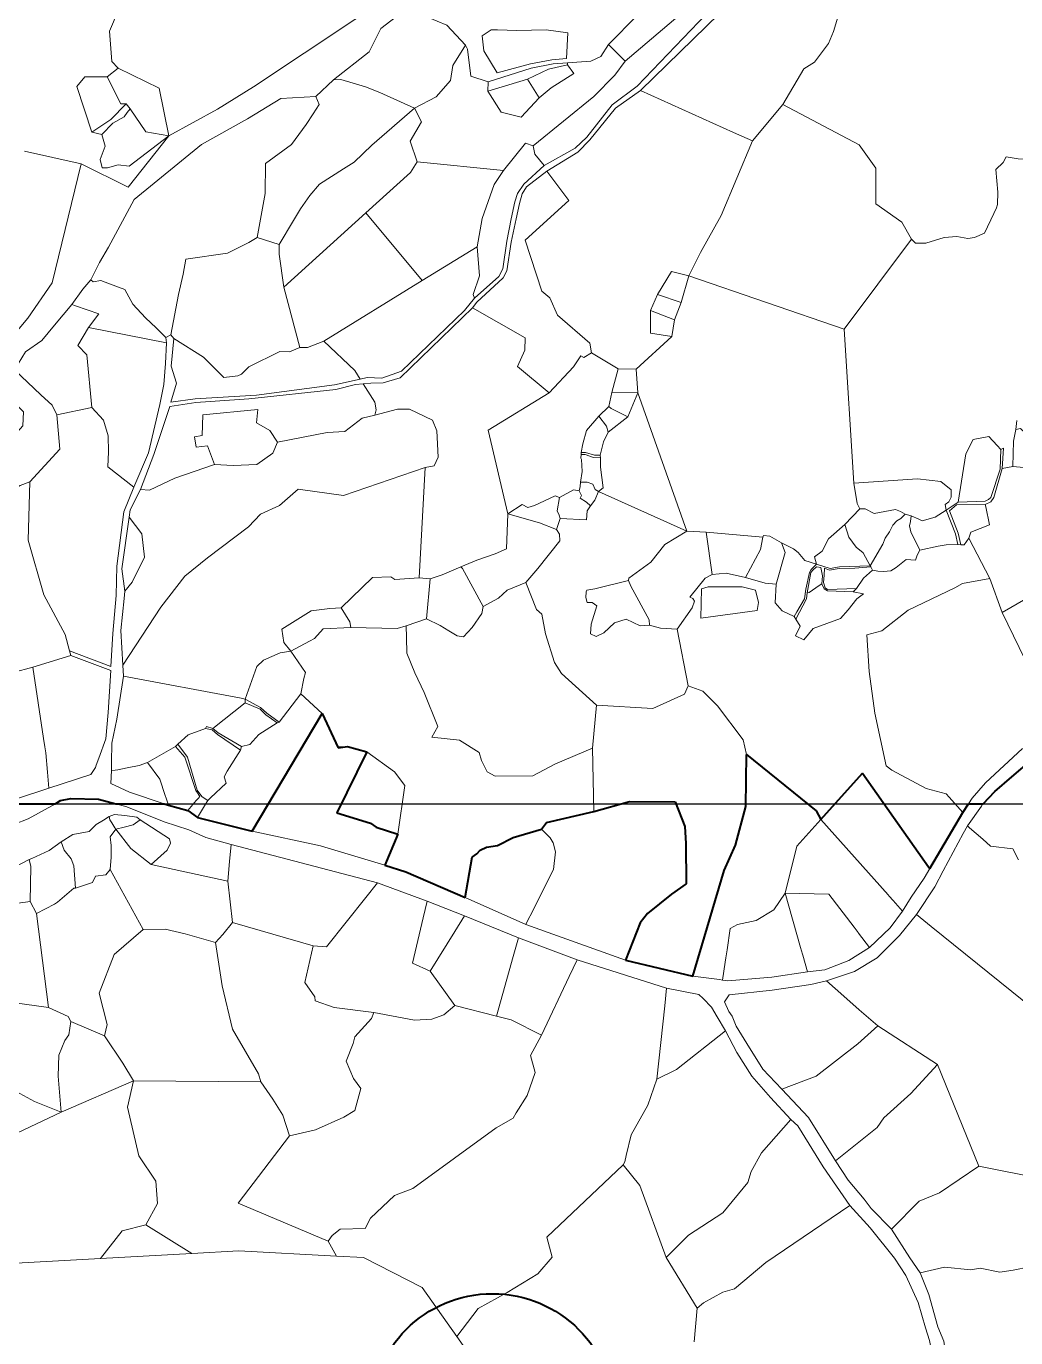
# Model space of a CAD drawing. Header units: metres. Extents: x 548568 to 557107, y 1817749 to 1829427.
# Drawn here: x 553265 to 553788, y 1822718 to 1823411 of the extents above; entities that cross this region are included whole.
import ezdxf

# ---------------------------------------------------------------- set-up
doc = ezdxf.new("R2010")
doc.units = ezdxf.units.M
doc.header["$LTSCALE"] = 28
doc.linetypes.add('LONG_DASHED', pattern=[7.5, 6, -1.5])
for name, color, linetype, lineweight in [('10', 7, 'Continuous', 13), ('23', 7, 'Continuous', 13), ('31', 7, 'Continuous', 13), ('32', 7, 'Continuous', 13), ('34', 7, 'LONG_DASHED', 40), ('54', 7, 'Continuous', 25), ('63', 7, 'Continuous', 40)]:
    doc.layers.add(name, color=color, linetype=linetype, lineweight=lineweight)

msp = doc.modelspace()

# ---------------------------------------------------------------- linework, layer by layer
at = {"layer": '10'}
for p, q in [((553581.58, 1823392.59), (553572.71, 1823401.35)), ((553551.03, 1823391.65), (553551.15, 1823390.56)), ((553509.11, 1823381.66), (553508.99, 1823376.75)), ((553529.97, 1823383.04), (553536.03, 1823373.1)), ((553319.82, 1823367.3), (553317.66, 1823369.96)), ((553328.04, 1823355.17), (553319.82, 1823367.3)), ((553649, 1823350.38), (553664.97, 1823369.73)), ((553328.04, 1823355.17), (553340.24, 1823353.1)), ((553293.85, 1823338.34), (553263.85, 1823344.92)), ((553471.54, 1823339.28), (553517.19, 1823334.73)), ((553444.36, 1823312.36), (553401.01, 1823273.16)), ((553386.89, 1823299.39), (553398.54, 1823295.63)), ((553733.02, 1823298.43), (553697.46, 1823250.92)), ((553474.28, 1823276.58), (553503.24, 1823294.38)), ((553300.14, 1823275.83), (553299.03, 1823276.92)), ((553308.9, 1823274.86), (553316.92, 1823271.94)), ((553422.21, 1823244.57), (553474.28, 1823276.58)), ((553615.21, 1823279.05), (553697.46, 1823250.92)), ((553409.55, 1823241.28), (553401.01, 1823273.16)), ((553290.9, 1823263.25), (553288.96, 1823263.98)), ((553290.9, 1823263.25), (553303.23, 1823258.95)), ((553297.79, 1823251.8), (553303.23, 1823258.95)), ((553606.28, 1823246.96), (553607.59, 1823255.78)), ((553292.16, 1823242.23), (553297.79, 1823251.8)), ((553339.02, 1823243.75), (553297.79, 1823251.8)), ((553702.56, 1823169.56), (553697.46, 1823250.92)), ((553563.75, 1823238.43), (553577.83, 1823229.96)), ((553577.83, 1823229.96), (553574.48, 1823217.45)), ((553587.39, 1823229.73), (553577.83, 1823229.96)), ((553588.36, 1823217.31), (553587.39, 1823229.73)), ((553574.48, 1823217.45), (553572.95, 1823210.07)), ((553574.48, 1823217.45), (553588.36, 1823217.31)), ((553614.23, 1823144.09), (553588.36, 1823217.31)), ((553572.95, 1823210.07), (553567.58, 1823204.9)), ((553583, 1823204.5), (553572.67, 1823196.48)), ((553788.77, 1823202.64), (553788.15, 1823197.82)), ((553558.26, 1823185.72), (553558.23, 1823184.58)), ((553475.72, 1823177.76), (553472.62, 1823119.45)), ((553568.29, 1823184.31), (553568.6, 1823182.91)), ((553786.67, 1823178.27), (553781.04, 1823177.16)), ((553736.22, 1823171.76), (553702.56, 1823169.56)), ((553748.55, 1823170.34), (553736.22, 1823171.76)), ((553567.48, 1823165.01), (553614.23, 1823144.09)), ((553754.08, 1823165.89), (553748.55, 1823170.34)), ((553754.05, 1823162.04), (553754.08, 1823165.89)), ((553750.75, 1823158.13), (553752.7, 1823159.62)), ((553751.4, 1823155.16), (553750.75, 1823158.13)), ((553752.7, 1823159.62), (553754.05, 1823162.04)), ((553545.35, 1823145.04), (553547.12, 1823150.75)), ((553705.64, 1823155.85), (553697.8, 1823147.69)), ((553614.23, 1823144.09), (553624.34, 1823143.5)), ((553624.34, 1823143.5), (553654.36, 1823141.02)), ((553627.64, 1823121.13), (553624.34, 1823143.5)), ((553763.31, 1823140.43), (553774.52, 1823119.1)), ((553711.45, 1823125.23), (553712.32, 1823123.51)), ((553478.46, 1823118.99), (553472.62, 1823119.45)), ((553478.46, 1823118.99), (553476.59, 1823097.69)), ((553774.52, 1823119.1), (553780.98, 1823101.1)), ((553476.59, 1823097.69), (553465.72, 1823094.12)), ((553614.88, 1823062.34), (553609.12, 1823092.27)), ((553268.26, 1823072.2), (553288.39, 1823078.31)), ((553380.63, 1823053.34), (553363.47, 1823039.86)), ((553380.63, 1823053.34), (553380.63, 1823055.31)), ((553398.63, 1823043.2), (553410.01, 1823058.19)), ((553410.01, 1823058.19), (553421.32, 1823047.78)), ((553564.25, 1823029.47), (553566.37, 1823052.21)), ((553398.63, 1823043.2), (553397.55, 1823042.76)), ((553343.84, 1823030.28), (553328.92, 1823021.75)), ((553343.84, 1823030.28), (553345.07, 1823031.57)), ((553378.08, 1823028.42), (553378.71, 1823030.21)), ((553564.25, 1823029.47), (553565.08, 1822996.01)), ((553645.7, 1823026.05), (553645.37, 1822998.57)), ((553645.7, 1823026.05), (553645.37, 1822998.57)), ((553276.74, 1823008.29), (553276.02, 1823016.68)), ((553645.37, 1822998.57), (553639.87, 1822978.13)), ((553645.37, 1822998.57), (553639.87, 1822978.13)), ((553323.3, 1822993.02), (553325.12, 1822991.59)), ((553311.72, 1822987.37), (553310.06, 1822990.02)), ((553312.26, 1822986.54), (553311.72, 1822987.37)), ((553639.87, 1822978.13), (553633.88, 1822964.74)), ((553639.87, 1822978.13), (553633.88, 1822964.74)), ((553266.36, 1822970.49), (553267.69, 1822971.11)), ((553309.13, 1822965.35), (553326.63, 1822933.57)), ((553330.96, 1822967.99), (553371.47, 1822959.05)), ((553290.07, 1822955.46), (553290.81, 1822955.41)), ((553254.26, 1822946.6), (553266.85, 1822948.44)), ((553266.85, 1822948.44), (553270.22, 1822941.96)), ((553270.22, 1822941.96), (553276.51, 1822892.26)), ((553735.63, 1822941.51), (553743.5, 1822935.15)), ((553416.57, 1822924.9), (553412.24, 1822905.48)), ((553423.62, 1822924.48), (553416.57, 1822924.9)), ((553478.49, 1822911.5), (553491.54, 1822893.41)), ((553276.51, 1822892.26), (553217.41, 1822900.76)), ((553688.13, 1822906.45), (553697.18, 1822898.38)), ((553513.59, 1822887.81), (553491.54, 1822893.41)), ((553306.18, 1822877.34), (553288.39, 1822885.01)), ((553634.58, 1822879.93), (553608.78, 1822859.51)), ((553746.73, 1822862.15), (553715.18, 1822882.57)), ((553598.29, 1822854.49), (553608.78, 1822859.51)), ((553746.73, 1822862.15), (553768.56, 1822808.42)), ((553321.46, 1822853.5), (553283.26, 1822837)), ((553388.93, 1822853.11), (553321.46, 1822853.5)), ((553589.28, 1822798.24), (553580.57, 1822809.15)), ((553768.56, 1822808.42), (553808.9, 1822800.49)), ((553603.3, 1822760.22), (553589.28, 1822798.24)), ((553376.94, 1822788.86), (553424.44, 1822768.88)), ((553352.44, 1822762.28), (553328.15, 1822777.42)), ((553424.44, 1822768.88), (553428.84, 1822760.88)), ((553352.44, 1822762.28), (553304.16, 1822759.63)), ((553233.33, 1822755.74), (553304.16, 1822759.63)), ((553603.3, 1822760.22), (553619.71, 1822733.46)), ((553618, 1822715.63), (553619.71, 1822733.46))]:
    msp.add_line(p, q, dxfattribs=at)
for points in [[(553581.58, 1823392.59), (553613.01, 1823419.11), (553624.56, 1823432.42), (553638.23, 1823458.95), (553635.78, 1823460.44)], [(553301.64, 1823447.13), (553317.96, 1823430.15), (553308.79, 1823408.34), (553310.17, 1823392.35), (553313.36, 1823388.78), (553307.66, 1823384.26)], [(553664.97, 1823369.73), (553676.11, 1823388.42), (553681.71, 1823392.08), (553689.07, 1823401.85), (553691.85, 1823408.26), (553694.63, 1823417.51)], [(553470.13, 1823367.72), (553481.55, 1823373.72), (553489.12, 1823382.28), (553490.45, 1823390.26), (553497.19, 1823400.93)], [(553532.92, 1823347.79), (553565, 1823373.93), (553576.03, 1823385.14), (553581.58, 1823392.59)], [(553340.24, 1823353.1), (553335.09, 1823378.35), (553313.36, 1823388.78)], [(553551.15, 1823390.56), (553540.99, 1823388.25), (553529.97, 1823383.04)], [(553536.03, 1823373.1), (553542.36, 1823378.44), (553554.39, 1823386.05), (553551.15, 1823390.56)], [(553307.66, 1823384.26), (553302.2, 1823384.22), (553295.72, 1823384.23), (553291.58, 1823379.15), (553299.51, 1823355), (553304.72, 1823353.74)], [(553317.66, 1823369.96), (553314.87, 1823370.02), (553307.66, 1823384.26)], [(553470.13, 1823367.72), (553451.85, 1823375.94), (553444.21, 1823378.99), (553431.22, 1823382.91), (553427.35, 1823382.62)], [(553508.99, 1823376.75), (553520.14, 1823380.08), (553529.97, 1823383.04)], [(553417.97, 1823373.91), (553419.76, 1823369.71), (553416.57, 1823364.7), (553412.93, 1823359.13), (553405.13, 1823348.43), (553391.28, 1823338.53)], [(553536.03, 1823373.1), (553526.53, 1823363.01), (553516.08, 1823365.53), (553508.99, 1823376.75)], [(553589.64, 1823377.06), (553638.85, 1823354.93), (553649, 1823350.38)], [(553317.66, 1823369.96), (553309.47, 1823361.71), (553299.51, 1823355)], [(553304.72, 1823353.74), (553310.67, 1823359.69), (553316.59, 1823363.05), (553318.28, 1823365.42), (553319.82, 1823367.3)], [(553470.13, 1823367.72), (553447.68, 1823348.2), (553438.27, 1823339.1), (553432.68, 1823335.71), (553419.85, 1823327.52), (553414.79, 1823321.51), (553409.93, 1823314.42), (553406.12, 1823308.32), (553398.54, 1823295.63)], [(553470.13, 1823367.72), (553473.83, 1823360.52), (553467.93, 1823350.32), (553471.54, 1823339.28)], [(553664.97, 1823369.73), (553705.28, 1823348.34), (553714.2, 1823336.04), (553714.12, 1823317.19), (553727.86, 1823307.53), (553733.02, 1823298.43)], [(553304.72, 1823353.74), (553306.55, 1823347.55), (553303.88, 1823340.53), (553305.01, 1823336.17), (553307.72, 1823336.09), (553313.4, 1823337.69), (553319.19, 1823337.09), (553340.24, 1823353.1)], [(553517.19, 1823334.73), (553528.83, 1823349.12), (553532.92, 1823347.79)], [(553532.92, 1823347.79), (553533.79, 1823343.44), (553538.71, 1823337.41)], [(553649, 1823350.38), (553632.31, 1823310.91), (553621.49, 1823291.48), (553615.21, 1823279.05)], [(553391.28, 1823338.53), (553391.23, 1823322.61), (553386.89, 1823299.39)], [(553471.54, 1823339.28), (553468, 1823333.74), (553444.36, 1823312.36), (553474.28, 1823276.58)], [(553733.02, 1823298.43), (553735.17, 1823296.38), (553740.67, 1823296.26), (553750.27, 1823299.29), (553757, 1823299.93), (553762.85, 1823298.83), (553766.42, 1823299.42), (553771.67, 1823301.65), (553776.5, 1823311.96), (553777.96, 1823315), (553778.46, 1823316.87), (553778.72, 1823323.37), (553777.67, 1823335.24), (553781.58, 1823339.05), (553783.02, 1823341.96), (553789.5, 1823340.86), (553800.2, 1823340.37)], [(553503.24, 1823294.38), (553506.01, 1823309.46), (553512.3, 1823327.43), (553517.19, 1823334.73)], [(553563.75, 1823238.43), (553562.9, 1823243.5), (553545.75, 1823258.27), (553541.72, 1823267.41), (553537.47, 1823270.89), (553528.7, 1823297.87), (553551.7, 1823318.85), (553540.18, 1823334.39)], [(553349.26, 1823287.88), (553371.24, 1823291.09), (553382.58, 1823296.64), (553386.89, 1823299.39)], [(553398.54, 1823295.63), (553398.57, 1823290.51), (553401.01, 1823273.16)], [(553501.96, 1823267.23), (553501.11, 1823269.17), (553504.57, 1823279.09), (553503.24, 1823294.38)], [(553341.32, 1823247.83), (553345.38, 1823269.22), (553347.88, 1823279.98), (553349.26, 1823287.88)], [(553300.14, 1823275.83), (553304.25, 1823276.7), (553308.9, 1823274.86)], [(553595, 1823260.7), (553598.7, 1823269.22), (553611.11, 1823265.05), (553615.21, 1823279.05)], [(553615.21, 1823279.05), (553606.03, 1823281.41), (553598.7, 1823269.22)], [(553338.6, 1823246.56), (553333.57, 1823251.67), (553327.81, 1823256.81), (553321.16, 1823264.03), (553316.92, 1823271.94)], [(553500.81, 1823262.16), (553528.62, 1823246.35), (553528.52, 1823239.87), (553524.56, 1823231.13), (553541.43, 1823217.18)], [(553595, 1823260.7), (553595.04, 1823248.76), (553606.28, 1823246.96), (553587.39, 1823229.73)], [(553611.11, 1823265.05), (553607.59, 1823255.78), (553595, 1823260.7)], [(553292.16, 1823242.23), (553296.94, 1823237.3), (553299.46, 1823209.4)], [(553409.55, 1823241.28), (553404.05, 1823238.92), (553399.02, 1823239.1), (553382.53, 1823231.02), (553378.65, 1823227.17), (553376.75, 1823226.25), (553369.27, 1823225.38), (553358.51, 1823236.05), (553342.89, 1823245.94)], [(553422.21, 1823244.57), (553413.63, 1823241.26), (553409.55, 1823241.28)], [(553422.21, 1823244.57), (553438.59, 1823228.96), (553441.38, 1823224.53)], [(553541.43, 1823217.18), (553554.21, 1823231.02), (553558.08, 1823236.72), (553559.69, 1823236), (553563.75, 1823238.43)], [(553442.96, 1823222.04), (553449.12, 1823212.28), (553449.89, 1823208.2), (553449.16, 1823205.39)], [(553541.43, 1823217.18), (553509.08, 1823197.58), (553519.56, 1823153.34)], [(553572.95, 1823210.07), (553574.18, 1823209.04), (553583, 1823204.5), (553588.36, 1823217.31)], [(553828.31, 1823218.64), (553828.1, 1823205.4), (553826.3, 1823181.7), (553822.47, 1823168.73), (553817.25, 1823154.75), (553814.72, 1823140.18), (553811.97, 1823128.16), (553809.27, 1823117.47), (553780.98, 1823101.1)], [(553321.79, 1823167.46), (553308.02, 1823178.08), (553308.41, 1823186.03), (553308.16, 1823194.55), (553305.67, 1823202.74), (553299.46, 1823209.4), (553280.93, 1823205.59)], [(553397.62, 1823191.19), (553393.61, 1823197.24), (553386.52, 1823201.33), (553387.35, 1823208.41), (553358.27, 1823205.66), (553357.83, 1823194.69), (553353.76, 1823193.93), (553354.72, 1823188.5), (553360.72, 1823189.14), (553364.31, 1823179.33)], [(553397.62, 1823191.19), (553424.05, 1823196.22), (553433.34, 1823196.73), (553442.44, 1823203.93), (553449.16, 1823205.39)], [(553449.16, 1823205.39), (553461.21, 1823208.58), (553467.48, 1823208.66), (553479.65, 1823202.81), (553481.94, 1823197.21), (553482.69, 1823183.25), (553480.6, 1823178.69), (553475.72, 1823177.76)], [(553567.58, 1823204.9), (553561.09, 1823197.29), (553559.15, 1823190.36), (553558.26, 1823185.72)], [(553572.67, 1823196.48), (553571.69, 1823199.64), (553567.58, 1823204.9)], [(553568.29, 1823184.31), (553570.18, 1823191.31), (553572.67, 1823196.48)], [(553364.31, 1823179.33), (553374.22, 1823178.74), (553386.84, 1823179.42), (553395.2, 1823185.28), (553397.62, 1823191.19)], [(553558.03, 1823170.07), (553558.87, 1823175.64), (553558.55, 1823182.04), (553558.1, 1823182.66), (553558.23, 1823184.58)], [(553558.23, 1823184.58), (553560.39, 1823184.66), (553564.86, 1823183.12), (553568.6, 1823182.91)], [(553558.26, 1823185.72), (553560.58, 1823185.66), (553565.35, 1823184.24), (553568.29, 1823184.31)], [(553315.85, 1823073.3), (553336.07, 1823103.91), (553348.68, 1823120.33), (553360.62, 1823129.94), (553382.37, 1823146.4), (553388.78, 1823153.06), (553398.77, 1823157.68), (553408.56, 1823166.23), (553432.54, 1823162.9), (553475.72, 1823177.76)], [(553325.16, 1823166.15), (553329.96, 1823165.8), (553343.41, 1823172.15), (553364.31, 1823179.33)], [(553568.6, 1823182.91), (553568.59, 1823178.01), (553569.98, 1823166.94), (553567.48, 1823165.01)], [(553266.68, 1823170.26), (553265.76, 1823139.29), (553274.07, 1823110.5), (553285.43, 1823089.41), (553287.72, 1823080.84)], [(553557.23, 1823165.45), (553554.34, 1823165.89), (553546.93, 1823161.96)], [(553558.03, 1823170.07), (553557.71, 1823167.71), (553557.23, 1823165.45)], [(553557.23, 1823165.45), (553558.53, 1823163.03), (553557.81, 1823161.57), (553561.2, 1823159.39), (553563.31, 1823157.46)], [(553567.48, 1823165.01), (553565.7, 1823166.12), (553564.45, 1823169.03), (553561.53, 1823170.05), (553558.03, 1823170.07)], [(553563.31, 1823157.46), (553565.6, 1823160.46), (553567.48, 1823165.01)], [(553702.56, 1823169.56), (553704.28, 1823158.7), (553705.64, 1823155.85)], [(553546.93, 1823161.96), (553544.52, 1823162.75), (553533.62, 1823157.7), (553530.16, 1823156.63), (553527.07, 1823158.27), (553519.56, 1823153.34)], [(553546.93, 1823161.96), (553545.58, 1823154.93), (553546.6, 1823152.56), (553547.12, 1823150.75)], [(553547.12, 1823150.75), (553561.15, 1823150.18), (553561.55, 1823154.8), (553563.31, 1823157.46)], [(553763.31, 1823140.43), (553764.42, 1823143.67), (553774.23, 1823147.51), (553772.32, 1823157.01), (553771.97, 1823158.19)], [(553317.04, 1823112.37), (553320.82, 1823117.23), (553327.41, 1823130.29), (553325.9, 1823142.71), (553319.33, 1823151.55)], [(553519.56, 1823153.34), (553518.76, 1823134.86), (553512.9, 1823132.11), (553503.06, 1823128.85), (553494.75, 1823125.34)], [(553519.56, 1823153.34), (553536.25, 1823148.48), (553545.35, 1823145.04)], [(553729.68, 1823153.04), (553727.15, 1823154.53), (553724.57, 1823155.51), (553713.27, 1823153.5), (553708.56, 1823155.93), (553705.64, 1823155.85)], [(553729.68, 1823153.04), (553727.33, 1823150.78), (553725.23, 1823149.62), (553723.11, 1823147.23), (553721.4, 1823143.69), (553719.01, 1823140.49), (553717.88, 1823137.21), (553711.13, 1823125.86)], [(553737.37, 1823134.1), (553732.66, 1823143.78), (553731.98, 1823146.86), (553732.42, 1823149.24), (553732.78, 1823152.18), (553729.68, 1823153.04)], [(553751.4, 1823155.16), (553745.49, 1823151.5), (553738.59, 1823149.5), (553736.88, 1823150.46), (553732.78, 1823152.18)], [(553529.09, 1823116.96), (553535.36, 1823124.4), (553546.98, 1823138.95), (553546.89, 1823142.47), (553545.35, 1823145.04)], [(553583.33, 1823118.05), (553583.45, 1823119.31), (553595.13, 1823127.65), (553602.63, 1823137.01), (553614.23, 1823144.09)], [(553697.8, 1823147.69), (553689.17, 1823140.1), (553685.75, 1823133.63), (553681.7, 1823130.52), (553682.82, 1823126.7)], [(553711.13, 1823125.86), (553707.42, 1823132.7), (553703.8, 1823135.57), (553699.92, 1823140.86), (553697.8, 1823147.69)], [(553654.36, 1823141.02), (553653.07, 1823134.49), (553645.2, 1823119.63)], [(553664.25, 1823137.89), (553658.14, 1823141.52), (553654.8, 1823141.86), (553654.36, 1823141.02)], [(553661.44, 1823116.15), (553666.22, 1823132.76), (553664.25, 1823137.89)], [(553664.25, 1823137.89), (553670.64, 1823134.82), (553673, 1823132.87), (553676.61, 1823128.54), (553682.82, 1823126.7)], [(553737.37, 1823134.1), (553747.05, 1823136.24), (553751.35, 1823136.92), (553757.44, 1823136.98)], [(553759.03, 1823136.88), (553760.9, 1823136.91), (553763.31, 1823140.43)], [(553712.32, 1823123.51), (553715.27, 1823122.89), (553718.29, 1823122.83), (553722.05, 1823123.08), (553724.88, 1823124.84), (553730.28, 1823129.15), (553735.07, 1823128.85), (553735.99, 1823131.35), (553737.37, 1823134.1)], [(553494.75, 1823125.34), (553484.84, 1823121.12), (553478.46, 1823118.99)], [(553494.75, 1823125.34), (553495.46, 1823124.31), (553506.43, 1823104.25)], [(553703.92, 1823113.73), (553707.68, 1823119.2), (553712.32, 1823123.51)], [(553472.62, 1823119.45), (553459.83, 1823118.64), (553457.67, 1823120.02), (553448.03, 1823119.58), (553431.4, 1823103.61)], [(553529.09, 1823116.96), (553519.23, 1823112.95), (553514.54, 1823108.65), (553506.43, 1823104.25)], [(553529.09, 1823116.96), (553534.72, 1823102.79), (553537.43, 1823100.19), (553539.41, 1823089.76), (553544.2, 1823074.72), (553547.95, 1823068.93), (553566.37, 1823052.21)], [(553583.33, 1823118.05), (553565.6, 1823113.57), (553561.37, 1823112.87), (553560.97, 1823112.02), (553560.71, 1823109.07), (553561.52, 1823106.33), (553564.12, 1823106.43), (553566.52, 1823104.67), (553563.51, 1823094.89), (553563.3, 1823089.91), (553566.26, 1823088.44), (553570.3, 1823090.46), (553575.88, 1823095.69), (553582.16, 1823097.61), (553589.48, 1823094.08), (553594.41, 1823094.49)], [(553583.33, 1823118.05), (553584.63, 1823115.09), (553594.31, 1823097.24), (553594.41, 1823094.49)], [(553609.12, 1823092.27), (553616.95, 1823103.53), (553618.23, 1823107.11), (553617.32, 1823108.57), (553615.71, 1823109.23), (553623.84, 1823119.19), (553627.64, 1823121.13)], [(553645.2, 1823119.63), (553634.97, 1823121.98), (553627.64, 1823121.13)], [(553645.2, 1823119.63), (553655.55, 1823116.58), (553661.44, 1823116.15)], [(553661.44, 1823116.15), (553660.95, 1823106.25), (553664.65, 1823102.03), (553671.02, 1823099.02)], [(553685.65, 1823116.36), (553684.15, 1823115.41), (553678.92, 1823111.78), (553677.89, 1823111.48)], [(553774.52, 1823119.1), (553759.98, 1823116.41), (553755.87, 1823114.1), (553731.18, 1823102.29)], [(553671.91, 1823097.55), (553674.15, 1823093.85), (553671.61, 1823088.74), (553676.12, 1823086.63), (553680.93, 1823092.64), (553695.39, 1823097.87), (553699.54, 1823102.47), (553704.1, 1823108.32), (553707.68, 1823111.06), (553702.22, 1823112)], [(553404.74, 1823080.68), (553401.13, 1823085.19), (553400.02, 1823092.38), (553415.56, 1823101.96), (553425.44, 1823103.23), (553431.4, 1823103.61)], [(553431.4, 1823103.61), (553436.01, 1823096.25), (553436.57, 1823093.12)], [(553506.43, 1823104.25), (553505.78, 1823100.67), (553500.66, 1823093.17), (553496.14, 1823088.19), (553492.75, 1823088.76), (553488.25, 1823091.43), (553483.81, 1823094.31), (553476.59, 1823097.69)], [(553731.18, 1823102.29), (553717.37, 1823091.51), (553709.44, 1823089.31), (553710.6, 1823069.89), (553713.59, 1823048), (553719.67, 1823020.14), (553722.68, 1823017.77), (553740.7, 1823008.05), (553751.33, 1823005.21), (553752.92, 1823003.45), (553760.12, 1822995.48)], [(553268.26, 1823072.2), (553257.99, 1823069.46), (553248.83, 1823095.82)], [(553594.41, 1823094.49), (553600.28, 1823092.88), (553609.12, 1823092.27)], [(553809.13, 1823043.42), (553805.19, 1823051.49), (553780.98, 1823101.1)], [(553436.57, 1823093.12), (553421.94, 1823092.51), (553417.25, 1823087.33), (553414.55, 1823085.92), (553404.74, 1823080.68)], [(553465.72, 1823094.12), (553460.91, 1823092.67), (553436.57, 1823093.12)], [(553465.72, 1823094.12), (553465.91, 1823087.9), (553466.04, 1823079.56), (553470.25, 1823069.23), (553475.25, 1823058.75), (553482.54, 1823040.79), (553479.41, 1823035.22), (553493.95, 1823033.61), (553504.28, 1823027.2), (553505.62, 1823022.87), (553508.61, 1823016.96), (553512.82, 1823014.56), (553532.71, 1823014.86), (553544.66, 1823021.13), (553564.25, 1823029.47)], [(553404.74, 1823080.68), (553399.04, 1823079.79), (553390.26, 1823075.87), (553386.69, 1823072.57), (553380.63, 1823055.31)], [(553410.01, 1823058.19), (553411.65, 1823066.2), (553412.52, 1823069.46), (553404.74, 1823080.68)], [(553276.02, 1823016.68), (553275.15, 1823026.89), (553274.67, 1823030.05), (553273.99, 1823034.54), (553268.26, 1823072.2)], [(553380.63, 1823055.31), (553378.51, 1823055.83), (553316.25, 1823067.51)], [(553614.88, 1823062.34), (553612.92, 1823058.03), (553596.16, 1823050.39), (553566.37, 1823052.21)], [(553614.88, 1823062.34), (553622.73, 1823059.63), (553630.5, 1823051.8), (553644.05, 1823033.74), (553645.7, 1823026.05)], [(553380.63, 1823055.31), (553388.65, 1823050.86), (553392.09, 1823047.93), (553398.63, 1823043.2)], [(553397.55, 1823042.76), (553391.6, 1823047.05), (553388.48, 1823050.03), (553380.63, 1823053.34)], [(553384.37, 1822985.56), (553386.9, 1822989.83), (553387, 1822989.99), (553388.71, 1822992.87), (553389.08, 1822993.49), (553421.32, 1823047.78)], [(553384.37, 1822985.56), (553388.71, 1822992.87), (553421.32, 1823047.78)], [(553421.32, 1823047.78), (553429.46, 1823030.11), (553434.75, 1823030.35), (553444.88, 1823027.48)], [(553421.32, 1823047.78), (553429.46, 1823030.11), (553434.75, 1823030.35), (553444.88, 1823027.48)], [(553359.54, 1823039.76), (553350.49, 1823036.47), (553345.07, 1823031.57)], [(553363.47, 1823039.86), (553360.11, 1823040.85), (553359.54, 1823039.76)], [(553359.54, 1823039.76), (553363.08, 1823039.08), (553365.92, 1823036.66), (553378.08, 1823028.42)], [(553363.47, 1823039.86), (553366.37, 1823037.58), (553378.71, 1823030.21)], [(553378.71, 1823030.21), (553383.07, 1823031.41), (553387.84, 1823036.65), (553397.55, 1823042.76)], [(553343.84, 1823030.28), (553348.76, 1823024.73), (553354.59, 1823007.04), (553355.41, 1823005.78)], [(553345.07, 1823031.57), (553350.07, 1823024.61), (553355.22, 1823007.28), (553356.64, 1823005.33)], [(553378.08, 1823028.42), (553371.07, 1823017.18), (553369.49, 1823014.23), (553370.61, 1823010.83), (553362.35, 1823003.24), (553360.78, 1823001.8)], [(553444.88, 1823027.48), (553429.02, 1822995.15), (553446.85, 1822989.69), (553449.85, 1822987.71), (553461.27, 1822983.98)], [(553444.88, 1823027.48), (553429.02, 1822995.15), (553446.85, 1822989.69), (553449.85, 1822987.71), (553461.27, 1822983.98)], [(553461.27, 1822983.98), (553465.12, 1823009.6), (553459.64, 1823016.85), (553444.88, 1823027.48)], [(553645.7, 1823026.05), (553682.54, 1822996.36), (553685.1, 1822991.75)], [(553645.7, 1823026.05), (553682.54, 1822996.36), (553685.1, 1822991.75)], [(553318.25, 1823018.97), (553313.21, 1823017.92), (553311.82, 1823017.75), (553310.17, 1823017.55), (553309.92, 1823017.52)], [(553328.92, 1823021.75), (553324.63, 1823020.3), (553318.25, 1823018.97)], [(553328.92, 1823021.75), (553335.52, 1823013.02), (553335.54, 1823012.95), (553336.77, 1823009.28), (553337.14, 1823008.17), (553340.13, 1822999.21)], [(553685.1, 1822991.75), (553707.16, 1823016.12), (553735.97, 1822975.3), (553739.66, 1822970.07), (553741.99, 1822966.77), (553742.64, 1822965.85)], [(553685.1, 1822991.75), (553707.16, 1823016.12), (553735.97, 1822975.3), (553739.66, 1822970.07), (553741.99, 1822966.77), (553742.64, 1822965.85)], [(553355.41, 1823005.78), (553356.65, 1823003.87), (553355.73, 1823002.81), (553354.76, 1823001.69), (553350.23, 1822996.46)], [(553356.64, 1823005.33), (553357.84, 1823003.68), (553360.78, 1823001.8)], [(553360.78, 1823001.8), (553360.46, 1823001.27), (553359.64, 1822999.89), (553355.45, 1822992.83)], [(553565.08, 1822996.01), (553583.79, 1823001.22), (553607.99, 1823000.99), (553613.21, 1822988.05), (553613.65, 1822979.05), (553613.78, 1822957.73), (553606, 1822952.24), (553593.42, 1822942.1), (553589.58, 1822937.11), (553585.36, 1822926.34), (553584.91, 1822925.2), (553583.45, 1822921.53), (553581.8, 1822917.37)], [(553565.08, 1822996.01), (553583.79, 1823001.22), (553607.99, 1823000.99), (553613.21, 1822988.05), (553613.65, 1822979.05), (553613.78, 1822957.73), (553606, 1822952.24), (553593.42, 1822942.1), (553589.58, 1822937.11), (553585.36, 1822926.34), (553584.95, 1822925.32), (553583.45, 1822921.54), (553581.8, 1822917.37)], [(553308.71, 1822993.25), (553305.74, 1822991.44), (553301.72, 1822988.98), (553298.13, 1822985.37), (553289.43, 1822983.72), (553283.34, 1822979.99)], [(553323.3, 1822993.02), (553316.98, 1822993.86), (553311.43, 1822994.39), (553308.71, 1822993.25)], [(553310.06, 1822990.02), (553309.08, 1822991.58), (553308.71, 1822993.25)], [(553325.12, 1822991.59), (553321.29, 1822988.91), (553316.67, 1822987.7), (553312.26, 1822986.54)], [(553341.08, 1822979.12), (553341.1, 1822979.17), (553340.6, 1822981.51), (553325.12, 1822991.59)], [(553537.32, 1822986.6), (553539.92, 1822990.05), (553565.08, 1822996.01)], [(553537.32, 1822986.6), (553539.92, 1822990.05), (553565.08, 1822996.01)], [(553685.1, 1822991.75), (553672.42, 1822977.66), (553666.16, 1822952.7)], [(553728.29, 1822943.26), (553723.25, 1822948.92), (553721.27, 1822951.14), (553720.59, 1822951.91), (553685.1, 1822991.75)], [(553309.13, 1822965.35), (553309.81, 1822971.82), (553309.73, 1822977.94), (553309.26, 1822982.51), (553312.26, 1822986.54)], [(553330.96, 1822967.99), (553320.07, 1822976.32), (553312.26, 1822986.54)], [(553461.27, 1822983.98), (553457.43, 1822974.63), (553455.94, 1822970.99), (553454.51, 1822967.51)], [(553461.27, 1822983.98), (553457.43, 1822974.63), (553455.94, 1822970.99), (553454.51, 1822967.51)], [(553498.34, 1822958.82), (553500.62, 1822971.87), (553503.14, 1822973.6), (553504.86, 1822975.41), (553508.29, 1822977.14), (553514.02, 1822977.95), (553515.55, 1822978.64), (553522.36, 1822982.21), (553537.32, 1822986.6)], [(553498.34, 1822958.82), (553500.62, 1822971.87), (553503.14, 1822973.6), (553504.86, 1822975.41), (553508.29, 1822977.14), (553514.02, 1822977.95), (553515.55, 1822978.64), (553522.36, 1822982.21), (553537.32, 1822986.6)], [(553532.92, 1822943.97), (553543.6, 1822965.31), (553544.67, 1822974.58), (553543.46, 1822979.29), (553541.92, 1822982.1), (553537.32, 1822986.6)], [(553762.58, 1822988.29), (553763.66, 1822987.35), (553770.66, 1822981.24)], [(553283.34, 1822979.99), (553276.91, 1822975.29), (553267.69, 1822971.11)], [(553290.81, 1822955.41), (553289.94, 1822967.27), (553288.58, 1822970.84), (553284.79, 1822975.47), (553283.34, 1822979.99)], [(553330.96, 1822967.99), (553339.39, 1822975.56), (553341.08, 1822979.12)], [(553373.13, 1822978.55), (553372.36, 1822969.49), (553371.47, 1822959.05)], [(553770.66, 1822981.24), (553774.85, 1822977.59), (553786.54, 1822976.26), (553789.64, 1822970.45)], [(553266.85, 1822948.44), (553267.16, 1822966.89), (553266.36, 1822970.49), (553252.75, 1822963.57)], [(553290.81, 1822955.41), (553299.87, 1822958.43), (553301.49, 1822961.74), (553306.96, 1822962.42), (553309.13, 1822965.35)], [(553633.88, 1822964.74), (553620.96, 1822920.96), (553619.87, 1822917.28), (553619.73, 1822916.79), (553617.37, 1822908.83)], [(553633.88, 1822964.74), (553620.95, 1822920.96), (553619.87, 1822917.28), (553619.72, 1822916.79), (553617.37, 1822908.83)], [(553371.47, 1822959.05), (553373.99, 1822937.22), (553416.57, 1822924.9)], [(553450.68, 1822958.18), (553444.51, 1822950.49), (553423.62, 1822924.48)], [(553496.88, 1822950.46), (553497.48, 1822953.89), (553498.19, 1822957.97), (553498.34, 1822958.82)], [(553496.88, 1822950.46), (553497.48, 1822953.9), (553498.19, 1822957.97), (553498.34, 1822958.82)], [(553270.22, 1822941.96), (553279.69, 1822946.94), (553281.33, 1822948.05), (553290.07, 1822955.46)], [(553666.16, 1822952.7), (553660.16, 1822944), (553650.95, 1822938.32), (553640.93, 1822936.19), (553637.16, 1822934.05)], [(553678.06, 1822911.1), (553675.5, 1822920.07), (553675.35, 1822920.57), (553674.34, 1822924.11), (553666.16, 1822952.7)], [(553666.16, 1822952.7), (553689.34, 1822952.25), (553702.62, 1822934.8), (553704.76, 1822931.99), (553705.06, 1822931.6), (553710.85, 1822923.99)], [(553478.49, 1822911.5), (553469.07, 1822915.73), (553474.78, 1822939.66), (553476.9, 1822948.57)], [(553529.03, 1822936.19), (553530.36, 1822938.85), (553532.15, 1822942.43), (553532.92, 1822943.97)], [(553364.9, 1822926.78), (553368.77, 1822930.89), (553373.99, 1822937.22)], [(553496.67, 1822940.8), (553491.52, 1822932.51), (553478.49, 1822911.5)], [(553743.5, 1822935.15), (553797.87, 1822891.25), (553808.53, 1822890.28), (553810.19, 1822890.6)], [(553306.18, 1822877.34), (553307.64, 1822883.35), (553303.43, 1822899.96), (553311.31, 1822920.28), (553326.63, 1822933.57)], [(553364.9, 1822926.78), (553348.79, 1822931.26), (553338.26, 1822933.75), (553326.63, 1822933.57)], [(553525.16, 1822929.16), (553522.38, 1822919.21), (553513.59, 1822887.81)], [(553633.14, 1822906.82), (553634.54, 1822916.33), (553634.89, 1822918.64), (553635.49, 1822922.74), (553637.16, 1822934.05)], [(553364.9, 1822926.78), (553368.36, 1822903.7), (553373.95, 1822880.93), (553387.68, 1822857.34), (553388.93, 1822853.11)], [(553556.23, 1822917.53), (553552.01, 1822908.66), (553537.26, 1822877.67)], [(553412.24, 1822905.48), (553417.49, 1822897.93), (553417.55, 1822895.9), (553427.7, 1822892.35), (553448.69, 1822889.63)], [(553603.51, 1822902.58), (553602.49, 1822893.19), (553598.29, 1822854.49)], [(553491.54, 1822893.41), (553485.65, 1822888.49), (553479.39, 1822886.13), (553470.09, 1822885.59), (553448.69, 1822889.63)], [(553697.18, 1822898.38), (553705.26, 1822891.16), (553715.18, 1822882.57)], [(553288.39, 1822885.01), (553286.98, 1822887.59), (553276.51, 1822892.26)], [(553404.08, 1822824.57), (553417.76, 1822827.72), (553432.84, 1822834.3), (553438.54, 1822837.88), (553441.76, 1822849.49), (553437.9, 1822854.82), (553434.03, 1822863.95), (553437.74, 1822873.36), (553438.67, 1822876.89), (553447.36, 1822886.44), (553448.69, 1822889.63)], [(553513.59, 1822887.81), (553521.34, 1822885.85), (553537.26, 1822877.67)], [(553283.26, 1822837), (553281.78, 1822856.1), (553282.11, 1822867.08), (553285.23, 1822874.83), (553287.28, 1822877.97), (553288.39, 1822885.01)], [(553715.18, 1822882.57), (553704.63, 1822873.05), (553682.52, 1822855.96), (553664.36, 1822849.19)], [(553306.18, 1822877.34), (553315.93, 1822862.91), (553321.46, 1822853.5)], [(553537.26, 1822877.67), (553531.52, 1822866.95), (553533.95, 1822858.01), (553529.77, 1822845.79), (553523.94, 1822836.65), (553522.31, 1822833.79), (553513.28, 1822828.69), (553469.32, 1822796.59), (553459.64, 1822792.89), (553446.88, 1822780.9), (553444.11, 1822775.44), (553430.85, 1822775.17), (553426.66, 1822771.73), (553424.44, 1822768.88)], [(553692.88, 1822811.33), (553714.94, 1822828.93), (553718.31, 1822833.97), (553732.72, 1822846.87), (553746.73, 1822862.15)], [(553321.46, 1822853.5), (553318.45, 1822839.64), (553324.43, 1822813.97), (553333.41, 1822800.53), (553334.28, 1822788.77), (553328.15, 1822777.42)], [(553388.93, 1822853.11), (553395.24, 1822843.85), (553400.44, 1822835.4), (553404.08, 1822824.57), (553376.94, 1822788.86)], [(553580.57, 1822809.15), (553581.39, 1822810.77), (553582.19, 1822814.05), (553584.68, 1822825.07), (553593.59, 1822840.75), (553598.29, 1822854.49)], [(553233.62, 1822846.63), (553245.08, 1822848.98), (553248.77, 1822851.5), (553259.45, 1822847.89), (553269.21, 1822842.71), (553283.26, 1822837)], [(553240.37, 1822817.11), (553243.98, 1822816.74), (553246.99, 1822819.91), (553283.26, 1822837)], [(553669.23, 1822833.18), (553653.68, 1822815.51), (553648.23, 1822805.57), (553646.45, 1822799.8), (553633.3, 1822783.8), (553615.1, 1822771.99), (553603.3, 1822760.22)], [(553492.56, 1822718.36), (553503.82, 1822733.28), (553519.14, 1822741.74), (553535.47, 1822751.47), (553543, 1822760.3), (553540.21, 1822770.93), (553580.57, 1822809.15)], [(553768.56, 1822808.42), (553747.8, 1822794.4), (553737.13, 1822789.9), (553722.5, 1822775.15)], [(553700.42, 1822787.62), (553655.93, 1822757.63), (553639.48, 1822743.55), (553633.25, 1822741.8), (553623, 1822736.31), (553619.71, 1822733.46)], [(553328.15, 1822777.42), (553315.56, 1822774.33), (553304.16, 1822759.63)], [(553428.84, 1822760.88), (553377.22, 1822763.64), (553352.44, 1822762.28)], [(553428.84, 1822760.88), (553443.22, 1822760.11), (553474.24, 1822744.26), (553492.56, 1822718.36)], [(553795.5, 1822755.24), (553786.83, 1822753.53), (553779.67, 1822752.47), (553769.25, 1822754.47), (553764.33, 1822753.66), (553750.41, 1822755.07), (553737.63, 1822752.05)], [(553509.65, 1822594.86), (553516.47, 1822608.88), (553521.1, 1822652.46), (553504.6, 1822701.33), (553492.56, 1822718.36)]]:
    msp.add_lwpolyline(points, dxfattribs=at)
at = {"layer": '23'}
for p, q in [((553341.32, 1823247.83), (553338.6, 1823246.56)), ((553341.32, 1823247.83), (553342.89, 1823245.94)), ((553339.02, 1823243.75), (553338.6, 1823246.56)), ((553757.66, 1823159.43), (553751.4, 1823155.16)), ((553757.44, 1823136.98), (553759.03, 1823136.88)), ((553711.13, 1823125.86), (553711.45, 1823125.23)), ((553703.92, 1823113.73), (553702.22, 1823112)), ((553671.02, 1823099.02), (553671.91, 1823097.55)), ((553309.64, 1823072.54), (553287.72, 1823080.84)), ((553287.72, 1823080.84), (553288.39, 1823078.31)), ((553288.39, 1823078.31), (553309.52, 1823070.45)), ((553315.85, 1823073.3), (553316.25, 1823067.51)), ((553260.25, 1823002.84), (553276.74, 1823008.29)), ((553337.79, 1823000), (553340.13, 1822999.21)), ((553337.79, 1823000), (553340.13, 1822999.21)), ((553350.23, 1822996.46), (553340.13, 1822999.21)), ((553350.23, 1822996.46), (553340.13, 1822999.21)), ((553355.45, 1822992.83), (553350.23, 1822996.46)), ((553355.45, 1822992.83), (553350.23, 1822996.46)), ((553384.37, 1822985.56), (553355.45, 1822992.83)), ((553384.37, 1822985.56), (553355.45, 1822992.83)), ((553373.13, 1822978.55), (553450.68, 1822958.18)), ((553450.68, 1822958.18), (553476.9, 1822948.57)), ((553529.03, 1822936.19), (553496.88, 1822950.46)), ((553476.9, 1822948.57), (553496.67, 1822940.8)), ((553496.67, 1822940.8), (553525.16, 1822929.16)), ((553581.8, 1822917.37), (553529.03, 1822936.19)), ((553525.16, 1822929.16), (553556.23, 1822917.53)), ((553603.51, 1822902.58), (553556.23, 1822917.53)), ((553581.8, 1822917.37), (553617.37, 1822908.83)), ((553581.8, 1822917.37), (553617.37, 1822908.83))]:
    msp.add_line(p, q, dxfattribs=at)
for points in [[(553708.36, 1823547.26), (553700.22, 1823520.45), (553692.27, 1823505.16), (553640.65, 1823434.42), (553587.86, 1823379.27), (553574.66, 1823369.5), (553561.27, 1823352.46), (553555.06, 1823346.52), (553538.71, 1823337.41)], [(553589.64, 1823377.06), (553645.32, 1823431.41), (553697.54, 1823504.5), (553704.34, 1823520.16), (553710.45, 1823545.22), (553715.9, 1823548.53)], [(553540.18, 1823334.39), (553556.53, 1823344.51), (553562.92, 1823351.03), (553576.49, 1823367.68), (553589.64, 1823377.06)], [(553538.71, 1823337.41), (553528.02, 1823327.46), (553524.72, 1823322.62), (553523.16, 1823318.24), (553521.3, 1823309.2), (553519.05, 1823297.32), (553516.84, 1823282.73), (553514.71, 1823278.78), (553501.96, 1823267.23)], [(553500.81, 1823262.16), (553503.13, 1823265.21), (553517.05, 1823277.98), (553518.94, 1823281.78), (553521.28, 1823296.82), (553523.95, 1823309.23), (553525.61, 1823317.34), (553527.14, 1823322.35), (553529.41, 1823326.16), (553540.18, 1823334.39)], [(553441.38, 1823224.53), (553445.2, 1823225.4), (553452.87, 1823225.06), (553463.25, 1823228.76), (553496.69, 1823260.73), (553501.96, 1823267.23)], [(553500.81, 1823262.16), (553462.55, 1823225.24), (553453.56, 1823222.56), (553447.11, 1823222.37), (553442.96, 1823222.04)], [(553321.79, 1823167.46), (553329.45, 1823185.45), (553335.46, 1823211.08), (553337.67, 1823221.56), (553338.41, 1823232.66), (553339.02, 1823243.75)], [(553342.89, 1823245.94), (553341.43, 1823231.33), (553344.23, 1823222.29), (553341.24, 1823212.34), (553354.09, 1823214.14), (553386.55, 1823215.97), (553427.86, 1823221.47), (553441.38, 1823224.53)], [(553442.96, 1823222.04), (553439.04, 1823221.72), (553428.57, 1823218.94), (553382.51, 1823214.15), (553354.57, 1823212.2), (553340.76, 1823210), (553332.38, 1823184.71), (553325.16, 1823166.15)], [(553780.29, 1823187.32), (553781.72, 1823187.93), (553781.04, 1823177.16)], [(553781.04, 1823177.16), (553776.53, 1823161.87), (553774.99, 1823159.61), (553771.97, 1823158.19)], [(553321.79, 1823167.46), (553316.5, 1823154.32), (553312.74, 1823125.6), (553312.44, 1823110.15), (553310.68, 1823089.94), (553309.64, 1823072.54)], [(553319.33, 1823151.55), (553319.72, 1823155.43), (553325.16, 1823166.15)], [(553771.97, 1823158.19), (553756.81, 1823158.04), (553753.03, 1823154.95), (553757.78, 1823143.02), (553759.03, 1823136.88)], [(553317.04, 1823112.37), (553315.45, 1823124.13), (553319.33, 1823151.55)], [(553751.4, 1823155.16), (553756.31, 1823142.78), (553757.44, 1823136.98)], [(553682.82, 1823126.7), (553681.94, 1823125.71), (553680.03, 1823123.82), (553679.02, 1823122.25), (553677.07, 1823113.52), (553676.36, 1823108.4), (553672.37, 1823101.44), (553671.02, 1823099.02)], [(553677.89, 1823111.48), (553679.8, 1823122.22), (553680.89, 1823123.48), (553682.82, 1823125.29), (553685.03, 1823124.96), (553685.87, 1823120.47), (553685.65, 1823116.36)], [(553711.13, 1823125.86), (553695.02, 1823125.22), (553690.03, 1823124.41), (553682.82, 1823126.7)], [(553703.92, 1823113.73), (553688.52, 1823113.32), (553687.33, 1823114.13), (553686.39, 1823117.04), (553686.85, 1823120.88), (553687.03, 1823124.55), (553689.63, 1823123.57), (553694.81, 1823124.32), (553702.96, 1823124.55), (553711.45, 1823125.23)], [(553702.22, 1823112), (553688.58, 1823112.61), (553686.83, 1823113.63), (553685.65, 1823116.36)], [(553315.85, 1823073.3), (553314.8, 1823091.54), (553316.59, 1823108.44), (553317.04, 1823112.37)], [(553671.91, 1823097.55), (553677.57, 1823108.31), (553677.89, 1823111.48)], [(553309.52, 1823070.45), (553308.12, 1823048.34), (553306.88, 1823034.41), (553303.19, 1823024.21), (553301.82, 1823020.45)], [(553309.98, 1823021.85), (553310.11, 1823032.09), (553312.71, 1823044.68), (553316.25, 1823067.51)], [(553791.67, 1823029.17), (553772.17, 1823011.1), (553765.09, 1823002.93), (553763.14, 1823000)], [(553786.15, 1823014.19), (553796.92, 1823023.36), (553806.18, 1823031.82)], [(553786.49, 1823014.47), (553796.92, 1823023.36), (553806.18, 1823031.82)], [(553301.82, 1823020.45), (553301.36, 1823019.17), (553298.91, 1823015.43), (553276.74, 1823008.29)], [(553309.92, 1823017.52), (553309.92, 1823017.64), (553309.98, 1823021.85)], [(553337.79, 1823000), (553319.42, 1823006.21), (553309.5, 1823010.81), (553309.92, 1823017.52)], [(553770.96, 1823000), (553777.14, 1823006.51), (553786.49, 1823014.47)], [(553770.96, 1823000), (553777.14, 1823006.51), (553786.15, 1823014.19)], [(553280.25, 1823000), (553265.92, 1822992.09), (553251.31, 1822986.5), (553228.53, 1822979.71)], [(553280.25, 1823000), (553280.5, 1823000.14), (553282.86, 1823001.76), (553288.41, 1823002.85), (553293.91, 1823002.75), (553303, 1823002.43), (553312.13, 1823000)], [(553280.25, 1823000), (553280.5, 1823000.14), (553282.86, 1823001.76), (553288.41, 1823002.85), (553293.91, 1823002.75), (553303, 1823002.43), (553312.13, 1823000)], [(553312.13, 1823000), (553317.95, 1822998.45), (553337.69, 1822990.53), (553350.74, 1822986.19), (553359.77, 1822982.19), (553373.13, 1822978.55)], [(553742.64, 1822965.85), (553744.7, 1822969.35), (553752.11, 1822981.91), (553760.12, 1822995.48), (553763.14, 1823000)], [(553742.64, 1822965.85), (553744.71, 1822969.36), (553752.11, 1822981.9), (553760.12, 1822995.48), (553763.14, 1823000)], [(553770.96, 1823000), (553770.27, 1822999.27), (553769.95, 1822998.81), (553762.58, 1822988.29)], [(553384.37, 1822985.56), (553420.47, 1822977.81), (553424.45, 1822976.61), (553454.51, 1822967.51)], [(553735.63, 1822941.51), (553745.36, 1822956.16), (553749.77, 1822964.6), (553760.4, 1822984.26), (553762.58, 1822988.29)], [(553454.51, 1822967.51), (553465.5, 1822964.03), (553466.42, 1822963.63), (553496.88, 1822950.46)], [(553454.51, 1822967.51), (553465.5, 1822964.03), (553466.43, 1822963.63), (553496.88, 1822950.46)], [(553742.64, 1822965.85), (553739.66, 1822960.76), (553732.92, 1822950.68), (553728.29, 1822943.26)], [(553728.29, 1822943.26), (553721.67, 1822934.42), (553710.85, 1822923.99)], [(553688.13, 1822906.45), (553702.89, 1822911.33), (553714.79, 1822918.58), (553726.72, 1822930.33), (553735.63, 1822941.51)], [(553710.85, 1822923.99), (553699.79, 1822917.09), (553687.16, 1822912.28), (553678.06, 1822911.1)], [(553633.14, 1822906.82), (553631.49, 1822907.07), (553617.37, 1822908.83)], [(553678.06, 1822911.1), (553659.11, 1822908.38), (553635.86, 1822906.41), (553633.14, 1822906.82)], [(553603.51, 1822902.58), (553620.46, 1822899.28), (553622.86, 1822897.15), (553627.18, 1822892.5), (553630.16, 1822887.48), (553634.58, 1822879.93)], [(553664.36, 1822849.19), (553654.4, 1822859.77), (553645.9, 1822873.39), (553640.33, 1822882.43), (553638.2, 1822887.76), (553636.35, 1822890.14), (553634.07, 1822895.25), (553636.5, 1822898.97), (553659.24, 1822901.48), (553679.72, 1822904.47), (553688.13, 1822906.45)], [(553634.58, 1822879.93), (553640.63, 1822868.63), (553648.61, 1822856.01), (553658.38, 1822844.69), (553669.23, 1822833.18)], [(553692.88, 1822811.33), (553678.58, 1822834.16), (553664.36, 1822849.19)], [(553669.23, 1822833.18), (553672.84, 1822829.79), (553686.31, 1822808.15), (553700.42, 1822787.62)], [(553722.5, 1822775.15), (553711.62, 1822786.13), (553707.95, 1822790.96), (553699.47, 1822801.1), (553692.88, 1822811.33)], [(553700.42, 1822787.62), (553711.21, 1822775.91), (553724.05, 1822759.86), (553730.06, 1822750.61), (553736.53, 1822736.4), (553740.41, 1822722.99), (553742.5, 1822716.32), (553744.51, 1822706.44)], [(553737.63, 1822752.05), (553732.11, 1822760.01), (553722.5, 1822775.15)], [(553754.53, 1822686.32), (553750.08, 1822715.92), (553746.98, 1822723.58), (553742.1, 1822740.7), (553737.63, 1822752.05)]]:
    msp.add_lwpolyline(points, dxfattribs=at)
at = {"layer": '31'}
for points in [[(553786.67, 1823178.27), (553792.39, 1823177.8), (553793.49, 1823195.81), (553790.61, 1823198.4), (553788.15, 1823197.82)], [(553757.66, 1823159.43), (553761.77, 1823184.95), (553765.55, 1823192.5), (553773.99, 1823194.13), (553778.26, 1823189.31), (553780.29, 1823187.32)], [(553788.15, 1823197.82), (553786.92, 1823191.77), (553786.67, 1823178.27)], [(553780.29, 1823187.32), (553779.83, 1823176.8), (553775, 1823161.89), (553773.69, 1823160.78), (553771.94, 1823160.03), (553757.66, 1823159.43)]]:
    msp.add_lwpolyline(points, dxfattribs=at)
msp.add_lwpolyline([(553625.46, 1823114.75), (553643.54, 1823114.67), (553650.52, 1823112.92), (553652.06, 1823106.33), (553651.33, 1823102.14), (553621.52, 1823098.21), (553622.02, 1823113.56)], close=True, dxfattribs=at)
at = {"layer": '32'}
for p, q in [((553417.97, 1823373.91), (553427.35, 1823382.62)), ((553318.72, 1823326.01), (553340.24, 1823353.1)), ((553318.72, 1823326.01), (553293.85, 1823338.34))]:
    msp.add_line(p, q, dxfattribs=at)
for points in [[(553572.71, 1823401.35), (553588.08, 1823416.79), (553598.02, 1823429.31), (553605.98, 1823448.56), (553624.12, 1823469.9)], [(553465.43, 1823432.56), (553385.04, 1823379.03), (553365.91, 1823367.25), (553340.24, 1823353.1)], [(553497.19, 1823400.93), (553487.21, 1823411.54), (553471.99, 1823417.89), (553462.94, 1823417.91), (553452.4, 1823409.89), (553446.26, 1823397.41), (553427.35, 1823382.62)], [(553509.11, 1823381.66), (553499.9, 1823384.57), (553498.14, 1823398.96), (553497.19, 1823400.93)], [(553551.03, 1823391.65), (553563.42, 1823392.56), (553568.63, 1823395.07), (553572.71, 1823401.35)], [(553551.03, 1823391.65), (553543.42, 1823391.1), (553531.9, 1823388.82), (553509.11, 1823381.66)], [(553417.97, 1823373.91), (553399.53, 1823372.89), (553381.8, 1823362.04), (553357.47, 1823348.58), (553321.93, 1823319.51)], [(553293.85, 1823338.34), (553278.46, 1823275.33), (553265.58, 1823256.64), (553247.53, 1823235.25), (553247.9, 1823228.55), (553252.09, 1823218.07), (553263.36, 1823207.15), (553263.01, 1823199.81), (553249.99, 1823185.4)], [(553321.93, 1823319.51), (553308.39, 1823294.27), (553303.63, 1823286.07), (553299.03, 1823276.92)], [(553299.03, 1823276.92), (553294.82, 1823271.97), (553288.96, 1823263.98)], [(553288.96, 1823263.98), (553279.78, 1823252.98), (553273.09, 1823244.83), (553264.36, 1823238.97), (553258.53, 1823229.37), (553272.62, 1823216.18), (553278.53, 1823210.79), (553280.93, 1823205.59)], [(553280.93, 1823205.59), (553282.57, 1823187.39), (553266.68, 1823170.26)], [(553266.68, 1823170.26), (553261.67, 1823168.23), (553253.77, 1823163.63), (553228.38, 1823142.37), (553224.19, 1823135.71)]]:
    msp.add_lwpolyline(points, dxfattribs=at)
msp.add_lwpolyline([(553513.97, 1823386.46), (553531.56, 1823391.06), (553542.72, 1823393.17), (553550.58, 1823393.92), (553551.17, 1823407.44), (553539.87, 1823409.17), (553524.32, 1823408.75), (553514.02, 1823409.17), (553510.66, 1823409.17), (553506.03, 1823406.01), (553506.82, 1823398.02)], close=True, dxfattribs=at)
at = {"layer": '34'}
for points in [[(553280.25, 1823000), (553280.5, 1823000.14), (553282.86, 1823001.76), (553288.41, 1823002.85), (553303, 1823002.43), (553312.13, 1823000), (553337.79, 1823000), (553340.13, 1822999.21), (553350.23, 1822996.46), (553355.45, 1822992.83), (553384.37, 1822985.56), (553421.32, 1823047.78), (553429.84, 1823029.65), (553434.75, 1823030.35), (553444.88, 1823027.48), (553429.02, 1822995.15), (553446.85, 1822989.69), (553449.85, 1822987.71), (553461.27, 1822983.98), (553454.51, 1822967.51), (553465.5, 1822964.03), (553496.88, 1822950.46), (553500.62, 1822971.87), (553503.14, 1822973.6), (553504.86, 1822975.41), (553508.29, 1822977.14), (553514.02, 1822977.95), (553522.36, 1822982.21), (553537.32, 1822986.6), (553539.92, 1822990.05), (553565.08, 1822996.01), (553583.79, 1823001.22), (553607.99, 1823000.99), (553613.21, 1822988.05), (553613.65, 1822979.05), (553613.78, 1822957.73), (553606, 1822952.24), (553593.42, 1822942.1), (553589.58, 1822937.11), (553581.8, 1822917.37)], [(553581.8, 1822917.37), (553617.37, 1822908.83), (553633.88, 1822964.74), (553639.87, 1822978.13), (553645.37, 1822998.57), (553645.7, 1823026.05), (553682.54, 1822996.36), (553685.1, 1822991.75), (553707.16, 1823016.12), (553741.99, 1822966.77), (553742.64, 1822965.85), (553760.12, 1822995.48), (553763.14, 1823000), (553770.96, 1823000), (553777.14, 1823006.51), (553786.15, 1823014.19), (553796.92, 1823023.36)], [(553254.22, 1823000), (553280.25, 1823000)]]:
    msp.add_lwpolyline(points, dxfattribs=at)
at = {"layer": '54'}
msp.add_line((551000, 1823000), (556000, 1823000), dxfattribs=at)
at = {"layer": '63'}
msp.add_circle((553511.39, 1822676.65), 64.42, dxfattribs=at)

doc.saveas('drawing.dxf')
